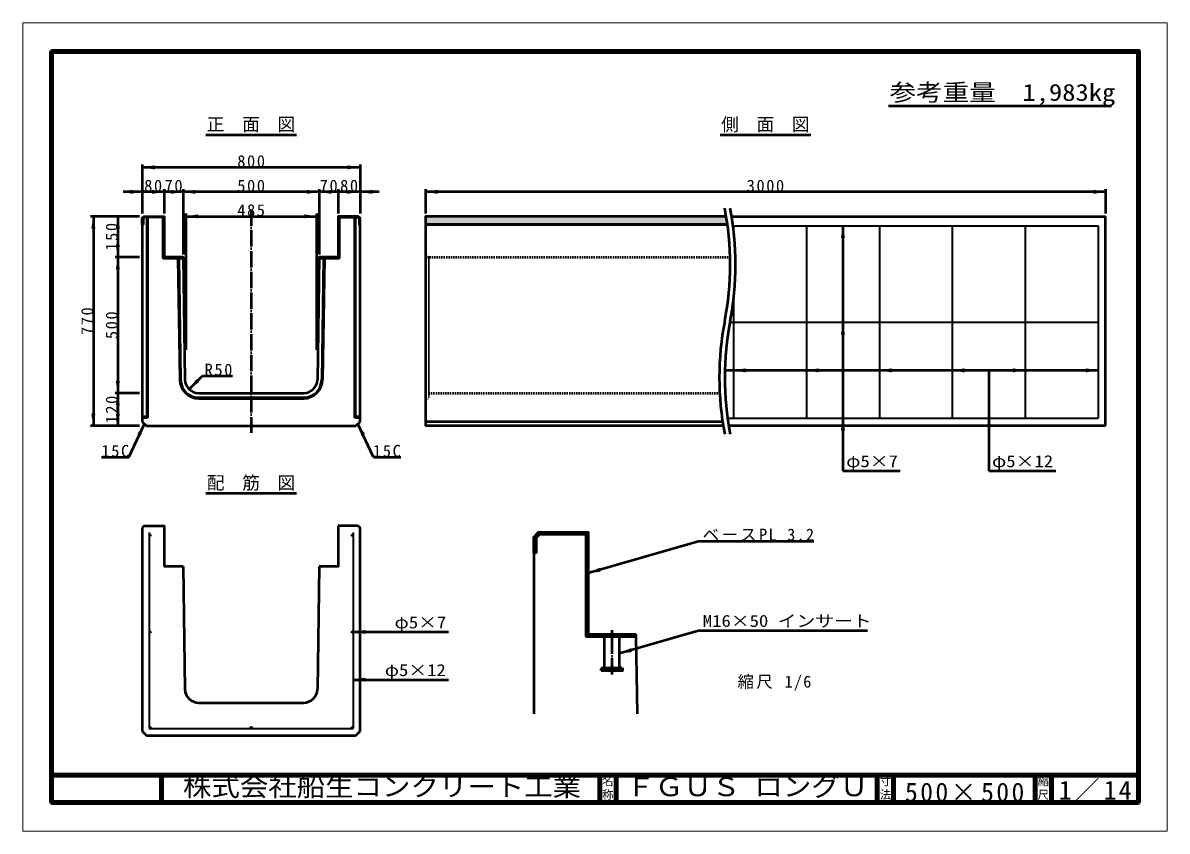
# Model space of a CAD drawing. Units: millimetres, scale not verified, with parts at other scales. Extents: x -2102 to 2102, y -1485 to 1485.
import ezdxf
from ezdxf.enums import TextEntityAlignment as Align

# ---------------------------------------------------------------- set-up
doc = ezdxf.new("R2010")
doc.units = ezdxf.units.MM
doc.header["$LTSCALE"] = 5
doc.linetypes.add('DOTTED', pattern=[1.75, 0.25, -1.5])
doc.linetypes.add('LONG_DASHED_DOTTED', pattern=[15.25, 12, -1.5, 0.25, -1.5])
doc.layers.add('0-0_V-nasSTD', color=7, linetype='Continuous', lineweight=50)
doc.layers.add('0-1_0', color=7, linetype='Continuous', lineweight=50)
doc.styles.add('ＭＳ ゴシック', font='')
doc.styles.get('ＭＳ ゴシック').set_extended_font_data('MS Gothic')

msp = doc.modelspace()

# ---------------------------------------------------------------- linework, layer by layer
at = {"layer": '0-0_V-nasSTD', "lineweight": 100}
for p, q in [((-1997.5, 1380), (-1997.5, -1380)), ((-1997.5, -1280), (1997.5, -1280)), ((-1592.5, -1280), (-1592.5, -1380)), ((17.5, -1280), (17.5, -1380)), ((77.5, -1280), (77.5, -1380)), ((1037.5, -1280), (1037.5, -1380)), ((1097.5, -1280), (1097.5, -1380)), ((1617.5, -1280), (1617.5, -1380)), ((1677.5, -1280), (1677.5, -1380)), ((-1997.5, -1380), (1997.5, -1380))]:
    msp.add_line(p, q, dxfattribs=at)
at = {"layer": '0-0_V-nasSTD'}
for p, q in [((-1663.583, 964.105), (-1663.583, 784.105)), ((-863.583, 954.105), (-1663.583, 954.105)), ((-863.583, 964.105), (-863.583, 784.105)), ((-1663.583, 864.105), (-1733.583, 864.105)), ((-1583.583, 864.105), (-1663.583, 864.105)), ((-1583.583, 874.105), (-1583.583, 784.105)), ((-1513.583, 864.105), (-1583.583, 864.105)), ((-1513.583, 874.105), (-1513.583, 634.105)), ((-1013.583, 864.105), (-1513.583, 864.105)), ((-1013.583, 874.105), (-1013.583, 634.105)), ((-943.583, 864.105), (-1013.583, 864.105)), ((-943.583, 874.105), (-943.583, 784.105)), ((-863.583, 864.105), (-943.583, 864.105)), ((-793.583, 864.105), (-863.583, 864.105)), ((-623.358, 874.105), (-623.358, 784.105)), ((1876.642, 864.105), (-623.358, 864.105)), ((1876.642, 874.105), (1876.642, 784.105)), ((-1673.583, 774.105), (-1853.583, 774.105)), ((-1843.583, 774.105), (-1843.583, 4.105)), ((-1753.583, 774.105), (-1753.583, 624.105)), ((-1656.583, 774.105), (-1663.583, 767.105)), ((-1663.583, 767.105), (-1663.583, 19.105)), ((-1647.583, 770.905), (-1647.583, 37.105)), ((-1644.583, 770.905), (-1644.583, 34.105)), ((-1506.083, 774.105), (-1021.083, 774.105)), ((-1503.583, 784.105), (-1503.583, 284.105)), ((-1023.583, 784.105), (-1023.583, 284.105)), ((-870.583, 774.105), (-943.583, 774.105)), ((-882.583, 34.105), (-882.583, 770.905)), ((-879.583, 37.105), (-879.583, 770.905)), ((-870.583, 774.105), (-863.583, 767.105)), ((-863.583, 19.105), (-863.583, 767.105)), ((482.043, 774.105), (-623.358, 774.105)), ((-623.358, 774.105), (-623.358, 744.105)), ((502.043, 774.105), (1876.642, 774.105)), ((1876.642, 4.105), (1876.642, 774.105)), ((-623.358, 744.105), (-623.358, 4.105)), ((486.582, 744.105), (-623.358, 744.105)), ((-623.358, 744.105), (486.582, 744.105)), ((911.142, 739.105), (911.142, -160.895)), ((-1673.583, 624.105), (-1763.583, 624.105)), ((-1753.583, 624.105), (-1753.583, 124.105)), ((-1513.583, 624.105), (-1583.583, 624.105)), ((-1532.537, 620.905), (-1525.82, 173.07)), ((-1529.537, 620.905), (-1522.82, 173.115)), ((-1513.583, 624.105), (-1506.822, 173.355)), ((-1013.583, 624.105), (-1020.344, 173.355)), ((-997.629, 620.905), (-1004.346, 173.115)), ((-994.629, 620.905), (-1001.346, 173.07)), ((-1491.917, 138.485), (-1442.419, 187.983)), ((-1442.419, 187.983), (-1332.419, 187.983)), ((1849.142, 208.105), (476.965, 208.105)), ((1447.142, 208.105), (1447.142, -160.895)), ((-1673.583, 124.105), (-1763.583, 124.105)), ((-1753.583, 124.105), (-1753.583, 4.105)), ((-1456.827, 124.105), (-1070.339, 124.105)), ((-1456.827, 108.105), (-1070.339, 108.105)), ((-1456.827, 105.105), (-1070.339, 105.105)), ((-1673.583, 4.105), (-1853.583, 4.105)), ((-1713.651, -110.603), (-1656.083, 11.605)), ((-1647.583, 37.105), (-1663.583, 37.105)), ((-1644.583, 34.105), (-1663.583, 34.105)), ((-1663.583, 19.105), (-1648.583, 4.105)), ((-1648.583, 4.105), (-878.583, 4.105)), ((-1647.583, 37.105), (-1644.583, 34.105)), ((-879.583, 37.105), (-882.583, 34.105)), ((-863.583, 34.105), (-882.583, 34.105)), ((-863.583, 37.105), (-879.583, 37.105)), ((-878.583, 4.105), (-863.583, 19.105)), ((-813.514, -110.603), (-871.083, 11.605)), ((468.863, 19.105), (-623.358, 19.105)), ((471.24, 4.105), (-623.358, 4.105)), ((1876.642, 4.105), (491.24, 4.105)), ((-1813.651, -110.603), (-1713.651, -110.603)), ((-813.514, -110.603), (-713.514, -110.603)), ((911.142, -160.895), (1121.142, -160.895)), ((1447.142, -160.895), (1693.142, -160.895)), ((-1656.583, -363.131), (-1663.583, -370.131)), ((-1663.583, -370.131), (-1663.583, -1118.131)), ((-870.583, -363.131), (-943.583, -363.131)), ((-870.583, -363.131), (-863.583, -370.131)), ((-863.583, -1118.131), (-863.583, -370.131)), ((-207.272, -386.966), (-224.772, -404.466)), ((-224.772, -404.466), (-224.772, -1054.466)), ((383.982, -419.033), (-24.772, -536.979)), ((383.982, -419.033), (803.982, -419.033)), ((-1513.583, -513.131), (-1583.583, -513.131)), ((-1513.583, -513.131), (-1506.822, -963.881)), ((-1013.583, -513.131), (-1020.344, -963.881)), ((-888.583, -753.131), (-538.583, -753.131)), ((383.982, -747.702), (90.228, -832.466)), ((383.982, -747.702), (1001.982, -747.702)), ((150.228, -761.966), (-24.772, -761.966)), ((35.228, -879.966), (35.228, -769.966)), ((90.228, -879.966), (90.228, -769.966)), ((150.348, -769.966), (154.616, -1054.466)), ((25.228, -884.966), (22.728, -890.089)), ((22.728, -894.966), (22.728, -889.966)), ((25.228, -884.966), (100.228, -884.966)), ((100.228, -884.966), (102.728, -889.966)), ((-888.583, -928.592), (-538.583, -928.592)), ((-1456.827, -1013.131), (-1070.339, -1013.131)), ((-1663.583, -1118.131), (-1648.583, -1133.131)), ((-1648.583, -1133.131), (-878.583, -1133.131)), ((-878.583, -1133.131), (-863.583, -1118.131))]:
    msp.add_line(p, q, dxfattribs=at)
at = {"layer": '0-0_V-nasSTD', "linetype": 'LONG_DASHED_DOTTED'}
for p, q in [((-1263.583, 799.105), (-1263.583, -20.895)), ((62.728, -909.966), (62.728, -746.966))]:
    msp.add_line(p, q, dxfattribs=at)
at = {"layer": '0-0_V-nasSTD', "lineweight": 35}
for p, q in [((507.256, 739.105), (1849.142, 739.105)), ((509.142, 739.105), (509.142, 724.04)), ((777.142, 739.105), (777.142, 32.105)), ((1045.142, 739.105), (1045.142, 32.105)), ((1313.142, 739.105), (1313.142, 32.105)), ((1581.142, 739.105), (1581.142, 32.105)), ((1849.142, 739.105), (1849.142, 32.105)), ((509.142, 469.169), (509.142, 32.105)), ((1849.142, 384.105), (495.681, 384.105)), ((486.977, 32.105), (1849.142, 32.105)), ((-1638.583, -388.131), (-1638.583, -1108.131)), ((-888.583, -388.131), (-888.583, -1108.131)), ((-1638.583, -1108.131), (-888.583, -1108.131))]:
    msp.add_line(p, q, dxfattribs=at)
at = {"layer": '0-0_V-nasSTD', "linetype": 'DOTTED'}
for p, q in [((496.294, 624.105), (-623.358, 624.105)), ((-610.858, 624.105), (-610.858, 105.105)), ((458.164, 124.105), (-623.358, 124.105)), ((-623.358, 105.105), (-610.858, 105.105))]:
    msp.add_line(p, q, dxfattribs=at)
at = {"layer": '0-0_V-nasSTD', "lineweight": 18}
for points in [[(-2102.5, -1485), (-2102.5, 1485), (2102.5, 1485), (2102.5, -1485)], [(-2002.5, -1385), (-2002.5, 1385), (2002.5, 1385), (2002.5, -1385)]]:
    msp.add_lwpolyline(points, close=True, dxfattribs=at)
at = {"layer": '0-0_V-nasSTD', "lineweight": 100}
msp.add_lwpolyline([(1997.5, -1380), (1997.5, 1380), (-1997.5, 1380)], dxfattribs=at)
at = {"layer": '0-0_V-nasSTD'}
for points in [[(-1660.383, 744.105), (-1663.583, 744.105), (-1663.583, 767.105), (-1656.583, 774.105), (-1583.583, 774.105), (-1583.583, 624.105), (-1513.583, 624.105), (-1513.535, 620.905), (-1586.783, 620.905), (-1586.783, 770.905), (-1655.257, 770.905), (-1660.383, 765.779)], [(-866.783, 744.105), (-863.583, 744.105), (-863.583, 767.105), (-870.583, 774.105), (-943.583, 774.105), (-943.583, 624.105), (-1013.583, 624.105), (-1013.631, 620.905), (-940.383, 620.905), (-940.383, 770.905), (-871.908, 770.905), (-866.783, 765.779)], [(-216.772, -461.966), (-224.772, -461.966), (-224.772, -404.466), (-207.272, -386.966), (-24.772, -386.966), (-24.772, -761.966), (150.228, -761.966), (150.348, -769.966), (-32.772, -769.966), (-32.772, -394.966), (-203.958, -394.966), (-216.772, -407.779)]]:
    msp.add_lwpolyline(points, close=True, dxfattribs=at)
for points in [[(-1586.783, 770.905), (-1655.257, 770.905), (-1660.383, 765.779), (-1660.383, 744.105), (-1663.583, 744.105)], [(-1656.583, 774.105), (-1583.583, 774.105), (-1583.583, 624.105)], [(-1586.783, 770.905), (-1586.783, 620.905), (-1513.535, 620.905)], [(-940.383, 770.905), (-940.383, 620.905), (-1013.631, 620.905)], [(-943.583, 774.105), (-943.583, 624.105), (-1013.583, 624.105)], [(-940.383, 770.905), (-871.908, 770.905), (-866.783, 765.779), (-866.783, 744.105), (-863.583, 744.105)], [(482.043, 774.105), (-623.358, 774.105), (-623.358, 744.105)], [(-1656.583, -363.131), (-1583.583, -363.131), (-1583.583, -513.131)], [(-943.583, -363.131), (-943.583, -513.131), (-1013.583, -513.131)], [(-32.772, -394.966), (-203.958, -394.966), (-216.772, -407.779), (-216.772, -461.966), (-224.772, -461.966)], [(-207.272, -386.966), (-24.772, -386.966), (-24.772, -761.966)], [(-32.772, -394.966), (-32.772, -769.966), (150.348, -769.966)], [(22.728, -894.966), (102.728, -894.966), (102.728, -889.966)]]:
    msp.add_lwpolyline(points, dxfattribs=at)
at = {"layer": '0-0_V-nasSTD', "lineweight": 35}
for centre in [(-1635.583, -398.131), (-891.583, -398.131), (-1635.583, -753.131), (-891.583, -753.131), (-1635.583, -1105.131), (-1263.583, -1105.131), (-891.583, -1105.131)]:
    msp.add_circle(centre, 3, dxfattribs=at)
at = {"layer": '0-0_V-nasSTD'}
for centre, radius, start, end in [((-589.765, 596.605), 1086.406, 348.98904, 11.01096), ((-569.765, 596.605), 1086.406, 348.98904, 11.01096), ((1543.048, 181.605), 1086.406, 168.98904, 191.01096), ((1563.048, 181.605), 1086.406, 168.98904, 191.01096), ((-1456.827, 174.105), 69, 180.85937, 270), ((-1456.827, 174.105), 66, 180.85937, 270), ((-1456.827, 174.105), 50, 180.85937, 270), ((-1070.339, 174.105), 50, 270, 359.14063), ((-1070.339, 174.105), 66, 270, 359.14063), ((-1070.339, 174.105), 69, 270, 359.14063), ((30.228, -879.966), 5, 270, 0), ((95.228, -879.966), 5, 180, 270), ((22.728, -906.216), 21.25, 61.92751, 83.4286), ((31.166, -891.216), 4.062, 292.61986, 67.38014), ((54.291, -891.216), 4.062, 112.61986, 247.38014), ((62.728, -906.216), 21.25, 61.92751, 118.07249), ((71.166, -891.216), 4.062, 292.61986, 67.38014), ((94.291, -891.216), 4.062, 112.61986, 247.38014), ((102.728, -906.216), 21.25, 96.56708, 118.07249), ((-1456.827, -963.131), 50, 180.85937, 270), ((-1070.339, -963.131), 50, 270, 359.14063)]:
    msp.add_arc(centre, radius, start, end, dxfattribs=at)
for points in [[(-1663.583, 954.105), (-1618.583, 946.605), (-1618.583, 961.605)], [(-908.583, 946.605), (-908.583, 961.605), (-863.583, 954.105)], [(-1708.583, 856.605), (-1708.583, 871.605), (-1663.583, 864.105)], [(-1628.583, 856.605), (-1628.583, 871.605), (-1583.583, 864.105)], [(-1558.583, 856.605), (-1558.583, 871.605), (-1513.583, 864.105)], [(-1513.583, 864.105), (-1468.583, 856.605), (-1468.583, 871.605)], [(-1058.583, 856.605), (-1058.583, 871.605), (-1013.583, 864.105)], [(-1013.583, 864.105), (-968.583, 856.605), (-968.583, 871.605)], [(-943.583, 864.105), (-898.583, 856.605), (-898.583, 871.605)], [(-863.583, 864.105), (-818.583, 856.605), (-818.583, 871.605)], [(-623.358, 864.105), (-578.358, 856.605), (-578.358, 871.605)], [(1831.642, 856.605), (1831.642, 871.605), (1876.642, 864.105)], [(-1851.083, 729.105), (-1843.583, 774.105), (-1836.083, 729.105)], [(-1761.083, 729.105), (-1753.583, 774.105), (-1746.083, 729.105)], [(-1663.583, 767.105), (-1660.383, 765.779), (-1656.583, 774.105)], [(-1663.583, 744.105), (-1663.583, 767.105), (-1660.383, 765.779)], [(-1663.583, 744.105), (-1660.383, 744.105), (-1660.383, 765.779)], [(-1660.383, 765.779), (-1656.583, 774.105), (-1655.257, 770.905)], [(-1656.583, 774.105), (-1655.257, 770.905), (-1586.783, 770.905)], [(-1656.583, 774.105), (-1586.783, 770.905), (-1583.583, 774.105)], [(-1586.783, 770.905), (-1583.583, 624.105), (-1583.583, 774.105)], [(-1586.783, 620.905), (-1586.783, 770.905), (-1583.583, 624.105)], [(-1503.583, 774.105), (-1458.583, 766.605), (-1458.583, 781.605)], [(-1068.583, 766.605), (-1068.583, 781.605), (-1023.583, 774.105)], [(-943.583, 624.105), (-943.583, 774.105), (-940.383, 770.905)], [(-943.583, 774.105), (-940.383, 770.905), (-870.583, 774.105)], [(-943.583, 624.105), (-940.383, 620.905), (-940.383, 770.905)], [(-940.383, 770.905), (-871.908, 770.905), (-870.583, 774.105)], [(-871.908, 770.905), (-870.583, 774.105), (-866.783, 765.779)], [(-870.583, 774.105), (-866.783, 765.779), (-863.583, 767.105)], [(-866.783, 765.779), (-863.583, 744.105), (-863.583, 767.105)], [(-866.783, 744.105), (-866.783, 765.779), (-863.583, 744.105)], [(-623.358, 744.105), (-623.358, 774.105), (482.043, 774.105)], [(-623.358, 744.105), (482.043, 774.105), (482.519, 771.207)], [(-623.358, 744.105), (482.519, 771.207), (483.141, 767.342)], [(-623.358, 744.105), (483.141, 767.342), (483.75, 763.474)], [(-623.358, 744.105), (483.75, 763.474), (484.344, 759.604)], [(-623.358, 744.105), (484.344, 759.604), (484.925, 755.733)], [(-623.358, 744.105), (484.925, 755.733), (485.491, 751.859)], [(-623.358, 744.105), (485.491, 751.859), (486.044, 747.983)], [(-623.358, 744.105), (486.044, 747.983), (486.582, 744.105)], [(903.642, 694.105), (911.142, 739.105), (918.642, 694.105)], [(-1761.083, 669.105), (-1753.583, 624.105), (-1746.083, 669.105)], [(-1761.083, 579.105), (-1753.583, 624.105), (-1746.083, 579.105)], [(-1586.783, 620.905), (-1583.583, 624.105), (-1513.535, 620.905)], [(-1583.583, 624.105), (-1513.583, 624.105), (-1513.535, 620.905)], [(-1013.631, 620.905), (-1013.583, 624.105), (-943.583, 624.105)], [(-1013.631, 620.905), (-943.583, 624.105), (-940.383, 620.905)], [(903.642, 339.105), (911.142, 384.105), (918.642, 339.105)], [(509.142, 208.105), (554.142, 200.605), (554.142, 215.605)], [(777.142, 208.105), (822.142, 200.605), (822.142, 215.605)], [(1045.142, 208.105), (1090.142, 200.605), (1090.142, 215.605)], [(1313.142, 208.105), (1358.142, 200.605), (1358.142, 215.605)], [(1536.142, 200.605), (1536.142, 215.605), (1581.142, 208.105)], [(1804.142, 200.605), (1804.142, 215.605), (1849.142, 208.105)], [(-1761.083, 169.105), (-1753.583, 124.105), (-1746.083, 169.105)], [(-1491.917, 138.485), (-1465.4, 175.608), (-1454.793, 165.002)], [(-1761.083, 79.105), (-1753.583, 124.105), (-1746.083, 79.105)], [(-1851.083, 49.105), (-1843.583, 4.105), (-1836.083, 49.105)], [(-1761.083, 49.105), (-1753.583, 4.105), (-1746.083, 49.105)], [(-1682.045, -25.908), (-1668.475, -32.301), (-1656.083, 11.605)], [(-871.083, 11.605), (-858.691, -32.301), (-845.121, -25.908)], [(903.642, -12.895), (911.142, 32.105), (918.642, -12.895)], [(-1638.583, -398.131), (-1638.045, -396.417), (-1637.65, -400.305)], [(-1638.045, -396.417), (-1636.037, -395.165), (-1633.747, -395.759)], [(-1638.045, -396.417), (-1633.747, -395.759), (-1632.598, -397.827)], [(-1638.045, -396.417), (-1637.65, -400.305), (-1635.431, -401.127)], [(-1638.045, -396.417), (-1635.431, -401.127), (-1633.307, -400.085)], [(-1638.045, -396.417), (-1633.307, -400.085), (-1632.598, -397.827)], [(-894.568, -398.434), (-893.859, -396.177), (-889.121, -399.845)], [(-894.568, -398.434), (-893.419, -400.503), (-889.121, -399.845)], [(-893.859, -396.177), (-891.735, -395.135), (-889.121, -399.845)], [(-893.419, -400.503), (-891.129, -401.096), (-889.121, -399.845)], [(-891.735, -395.135), (-889.516, -395.956), (-889.121, -399.845)], [(-889.516, -395.956), (-889.121, -399.845), (-888.583, -398.131)], [(-224.772, -404.466), (-216.772, -407.779), (-207.272, -386.966)], [(-224.772, -461.966), (-224.772, -404.466), (-216.772, -407.779)], [(-224.772, -461.966), (-216.772, -461.966), (-216.772, -407.779)], [(-216.772, -407.779), (-207.272, -386.966), (-203.958, -394.966)], [(-207.272, -386.966), (-203.958, -394.966), (-32.772, -394.966)], [(-207.272, -386.966), (-32.772, -394.966), (-24.772, -386.966)], [(-32.772, -394.966), (-24.772, -761.966), (-24.772, -386.966)], [(-32.772, -769.966), (-32.772, -394.966), (-24.772, -761.966)], [(-24.772, -536.979), (16.385, -517.298), (20.544, -531.71)], [(-1638.583, -753.131), (-1638.045, -751.417), (-1637.65, -755.305)], [(-1638.045, -751.417), (-1636.037, -750.165), (-1633.747, -750.759)], [(-1638.045, -751.417), (-1633.747, -750.759), (-1632.598, -752.827)], [(-1638.045, -751.417), (-1637.65, -755.305), (-1635.431, -756.127)], [(-1638.045, -751.417), (-1635.431, -756.127), (-1633.307, -755.085)], [(-1638.045, -751.417), (-1633.307, -755.085), (-1632.598, -752.827)], [(-894.568, -753.434), (-893.859, -751.177), (-889.121, -754.845)], [(-894.568, -753.434), (-893.419, -755.503), (-889.121, -754.845)], [(-893.859, -751.177), (-891.735, -750.135), (-889.121, -754.845)], [(-893.419, -755.503), (-891.129, -756.096), (-889.121, -754.845)], [(-891.735, -750.135), (-889.516, -750.956), (-889.121, -754.845)], [(-889.516, -750.956), (-889.121, -754.845), (-888.583, -753.131)], [(-888.583, -753.131), (-843.583, -760.631), (-843.583, -745.631)], [(-32.772, -769.966), (-24.772, -761.966), (150.348, -769.966)], [(-24.772, -761.966), (150.228, -761.966), (150.348, -769.966)], [(90.228, -832.466), (131.385, -812.784), (135.544, -827.196)], [(-888.583, -928.592), (-843.583, -936.092), (-843.583, -921.092)], [(-1638.583, -1105.131), (-1638.522, -1105.735), (-1638.276, -1103.81)], [(-1638.522, -1105.735), (-1637.039, -1102.508), (-1635.279, -1102.146)], [(-1638.522, -1105.735), (-1635.279, -1102.146), (-1633.629, -1102.855)], [(-1638.522, -1105.735), (-1638.276, -1103.81), (-1637.039, -1102.508)], [(-1638.522, -1105.735), (-1633.629, -1102.855), (-1632.679, -1104.379)], [(-1638.522, -1105.735), (-1632.77, -1106.173), (-1632.679, -1104.379)], [(-1638.522, -1105.735), (-1638.34, -1106.314), (-1638.045, -1106.845)], [(-1638.522, -1105.735), (-1638.045, -1106.845), (-1637.65, -1107.305)], [(-1638.522, -1105.735), (-1637.65, -1107.305), (-1637.17, -1107.677)], [(-1638.522, -1105.735), (-1637.17, -1107.677), (-1636.625, -1107.944)], [(-1638.522, -1105.735), (-1636.625, -1107.944), (-1636.037, -1108.096)], [(-1638.522, -1105.735), (-1636.037, -1108.096), (-1635.583, -1108.131)], [(-1638.522, -1105.735), (-1635.583, -1108.131), (-1633.869, -1107.593)], [(-1638.522, -1105.735), (-1633.869, -1107.593), (-1632.77, -1106.173)], [(-1266.548, -1105.585), (-1265.955, -1103.295), (-1265.297, -1107.593)], [(-1265.955, -1103.295), (-1265.297, -1107.593), (-1263.886, -1102.146)], [(-1265.297, -1107.593), (-1263.886, -1102.146), (-1261.629, -1102.855)], [(-1265.297, -1107.593), (-1261.629, -1102.855), (-1260.587, -1104.979)], [(-1265.297, -1107.593), (-1261.409, -1107.198), (-1260.587, -1104.979)], [(-1265.297, -1107.593), (-1263.583, -1108.131), (-1261.409, -1107.198)], [(-894.568, -1104.827), (-893.859, -1103.177), (-889.121, -1103.417)], [(-894.568, -1104.827), (-894.206, -1106.587), (-889.121, -1103.417)], [(-894.206, -1106.587), (-892.904, -1107.824), (-889.121, -1103.417)], [(-893.859, -1103.177), (-892.335, -1102.227), (-889.121, -1103.417)], [(-892.904, -1107.824), (-891.583, -1108.131), (-889.121, -1103.417)], [(-892.335, -1102.227), (-890.541, -1102.318), (-889.121, -1103.417)], [(-891.583, -1108.131), (-890.979, -1108.069), (-889.121, -1103.417)], [(-890.979, -1108.069), (-890.4, -1107.888), (-889.121, -1103.417)], [(-890.4, -1107.888), (-889.869, -1107.593), (-889.121, -1103.417)], [(-889.869, -1107.593), (-889.409, -1107.198), (-889.121, -1103.417)], [(-889.409, -1107.198), (-889.121, -1103.417), (-889.037, -1106.718)], [(-889.121, -1103.417), (-889.037, -1106.718), (-888.77, -1106.173)], [(-889.121, -1103.417), (-888.77, -1106.173), (-888.618, -1105.585)], [(-889.121, -1103.417), (-888.618, -1105.585), (-888.583, -1105.131)]]:
    msp.add_solid(points, dxfattribs=at)
at = {"layer": '0-1_0'}
for p, q in [((1078.036, 1179.753), (1898.036, 1179.753)), ((-1430.583, 1074.105), (-1096.583, 1074.105)), ((459.642, 1074.105), (793.642, 1074.105)), ((-1430.583, -243.131), (-1096.583, -243.131))]:
    msp.add_line(p, q, dxfattribs=at)

# ---------------------------------------------------------------- texts
at = {"layer": '0-0_V-nasSTD', "style": 'ＭＳ ゴシック'}
for s, height, width, p in [('参考重量\u30001,983kg', 62.32, 1.15, (1082.036, 1179.753)), ('φ5×7', 43.99, 1.15, (923.142, -160.895)), ('φ5×12', 43.99, 1.15, (1459.142, -160.895)), ('φ5×7', 43.99, 1.15, (-736.583, -753.131)), ('M16×50 インサート', 43.99, 1.15, (395.982, -747.702)), ('φ5×12', 43.99, 1.15, (-772.583, -928.592)), ('株式会社船生コンクリート工業', 69.65, 1.1, (-1514.221, -1377.45)), ('ＦＧＵＳ ロングＵ', 69.65, 1.1, (115.75, -1377.53))]:
    msp.add_text(s, height=height, dxfattribs=dict(at, width=width)).set_placement(p, align=Align.BOTTOM_LEFT)
for s, height, p in [('正\u3000面\u3000図', 47.65, (-1426.587, 1074.105)), ('側\u3000面\u3000図', 47.65, (463.638, 1074.105)), ('配\u3000筋\u3000図', 47.65, (-1426.587, -243.131)), ('名', 30.79, (26.482, -1326.001)), ('寸', 30.79, (1046.482, -1326.001)), ('縮', 30.79, (1626.482, -1326.001)), ('称', 30.79, (26.476, -1375.99)), ('法', 30.79, (1046.476, -1375.99)), ('尺', 30.79, (1626.476, -1375.99))]:
    msp.add_text(s, height=height, dxfattribs=at).set_placement(p, align=Align.BOTTOM_LEFT)
at = {"layer": '0-0_V-nasSTD', "attachment_point": 7, "style": 'ＭＳ ゴシック'}
for s, insert, char_height in [('\\T1.2;800', (-1314.57, 954.105), 43.99), ('\\T1.2;80', (-1656.583, 864.105), 43.99), ('\\T1.2;70', (-1581.583, 864.105), 43.99), ('\\T1.2;500', (-1314.57, 864.105), 43.99), ('\\T1.2;70', (-1011.583, 864.105), 43.99), ('\\T1.2;80', (-936.583, 864.105), 43.99), ('\\T1.2;3000', (557.536, 864.105), 43.99), ('\\T1.2;485', (-1314.57, 774.105), 43.99), ('\\T1.2;R50', (-1434.419, 187.983), 43.99), ('\\T1.2;15C', (-1813.651, -110.603), 43.99), ('\\T1.2;15C', (-815.514, -110.603), 43.99), ('\\T1.15;ベースPL\\~3.2', (395.982, -419.033), 43.99), ('\\T1.15;縮尺\\~1/6', (523.944, -968.401), 43.99), ('\\T1.16;1／14', (1704.533, -1377.418), 69.65), ('\\T1.18;500×500', (1139.081, -1377.492), 69.65)]:
    msp.add_mtext(s, dxfattribs=dict(at, insert=insert, char_height=char_height))
at = {"layer": '0-0_V-nasSTD', "char_height": 43.99, "attachment_point": 7, "rotation": 90, "style": 'ＭＳ ゴシック'}
for s, insert in [('\\T1.2;150', (-1753.583, 648.118)), ('\\T1.2;770', (-1843.583, 338.118)), ('\\T1.2;500', (-1753.583, 323.118)), ('\\T1.2;120', (-1753.583, 13.118))]:
    msp.add_mtext(s, dxfattribs=dict(at, insert=insert))

doc.saveas('drawing.dxf')
